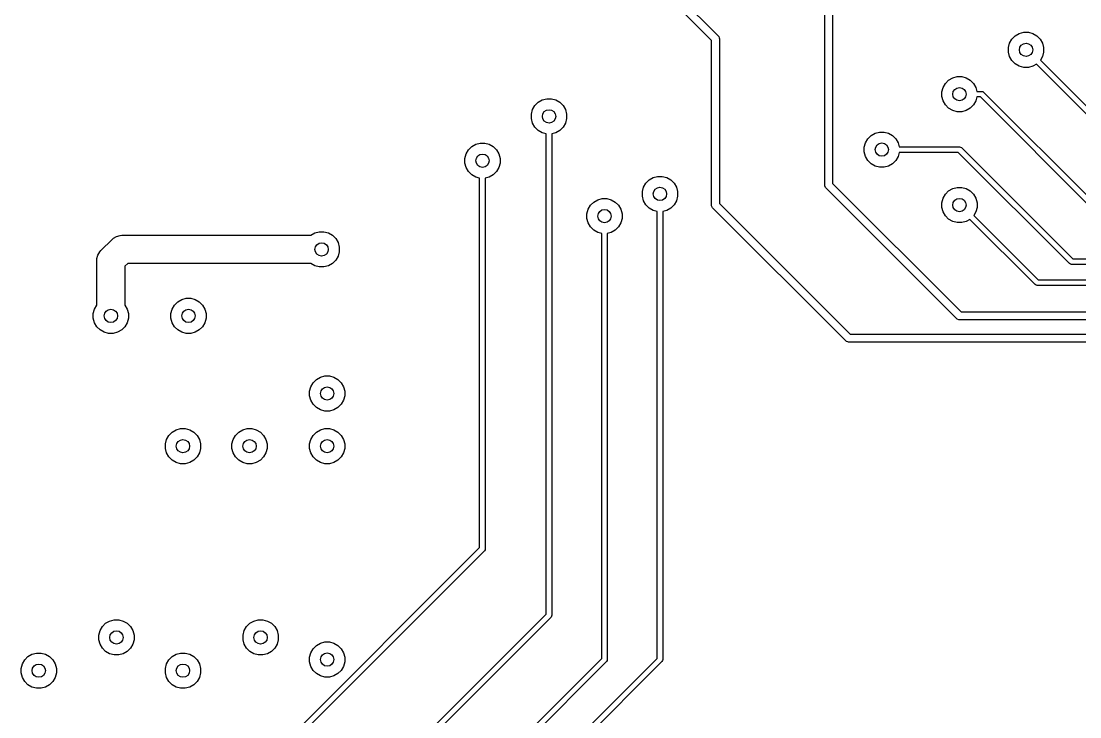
# Model space of a CAD drawing. Extents: x 0.98 to 8.13, y -3.46 to -0.83.
# Drawn here: x 3.075 to 4.014, y -2.324 to -1.707 of the extents above; entities that cross this region are included whole.
import ezdxf

# ---------------------------------------------------------------- set-up
doc = ezdxf.new("R2010")
doc.units = 0
doc.header["$MEASUREMENT"] = 0
doc.layers.add('BLACK', color=7, linetype='CONTINUOUS')

msp = doc.modelspace()

# ---------------------------------------------------------------- linework, layer by layer
at = {"layer": 'BLACK', "linetype": 'CONTINUOUS'}
for p, q in [((3.54844, -1.57499), (3.69342, -1.71997)), ((3.68744, -1.72389), (3.54451, -1.58096)), ((3.78794, -1.85246), (3.78794, -1.68659)), ((3.79494, -1.68514), (3.79494, -1.85101)), ((3.95695, -1.71979), (3.96051, -1.71773)), ((3.96051, -1.71773), (3.96448, -1.71667)), ((3.96448, -1.71667), (3.96859, -1.71667)), ((3.96859, -1.71667), (3.97256, -1.71773)), ((3.97256, -1.71773), (3.97612, -1.71979)), ((3.68744, -1.87008), (3.68744, -1.72389)), ((3.69342, -1.71997), (3.69386, -1.7205)), ((3.69386, -1.7205), (3.69438, -1.72176)), ((3.69438, -1.72176), (3.69444, -1.72244)), ((3.69444, -1.72244), (3.69444, -1.86863)), ((3.95092, -1.73023), (3.95199, -1.72626)), ((3.95199, -1.72626), (3.95404, -1.7227)), ((3.95404, -1.7227), (3.95695, -1.71979)), ((3.97612, -1.71979), (3.97903, -1.7227)), ((3.97903, -1.7227), (3.98108, -1.72626)), ((3.98108, -1.72626), (3.98215, -1.73023)), ((3.95092, -1.73434), (3.95092, -1.73023)), ((3.95199, -1.73831), (3.95092, -1.73434)), ((3.98215, -1.73434), (3.98108, -1.73831)), ((3.98215, -1.73023), (3.98215, -1.73434)), ((3.95404, -1.74187), (3.95199, -1.73831)), ((3.95695, -1.74478), (3.95404, -1.74187)), ((3.96051, -1.74683), (3.95695, -1.74478)), ((3.96448, -1.7479), (3.96051, -1.74683)), ((3.97256, -1.74683), (3.96859, -1.7479)), ((3.97572, -1.74501), (3.97256, -1.74683)), ((4.07304, -1.84232), (3.97572, -1.74501)), ((3.98108, -1.73831), (3.97926, -1.74147)), ((3.97926, -1.74147), (4.07584, -1.83805)), ((3.90145, -1.7571), (3.90542, -1.75604)), ((3.90542, -1.75604), (3.90954, -1.75604)), ((3.90954, -1.75604), (3.91351, -1.7571)), ((3.96859, -1.7479), (3.96448, -1.7479)), ((3.89187, -1.7696), (3.89293, -1.76563)), ((3.89293, -1.76563), (3.89499, -1.76207)), ((3.89499, -1.76207), (3.89789, -1.75916)), ((3.89789, -1.75916), (3.90145, -1.7571)), ((3.91351, -1.7571), (3.91707, -1.75916)), ((3.91707, -1.75916), (3.91997, -1.76207)), ((3.91997, -1.76207), (3.92203, -1.76563)), ((3.92203, -1.76563), (3.92297, -1.76915)), ((3.89187, -1.77371), (3.89187, -1.7696)), ((3.89293, -1.77768), (3.89187, -1.77371)), ((3.92297, -1.77415), (3.92203, -1.77768)), ((3.92297, -1.76915), (3.92717, -1.76915)), ((3.92613, -1.77415), (3.92297, -1.77415)), ((4.02382, -1.87185), (3.92613, -1.77415)), ((3.92717, -1.76915), (3.92812, -1.76934)), ((3.92812, -1.76934), (3.92893, -1.76989)), ((3.92893, -1.76989), (4.02663, -1.86758)), ((3.52876, -1.78531), (3.53081, -1.78175)), ((3.53081, -1.78175), (3.53372, -1.77884)), ((3.53372, -1.77884), (3.53728, -1.77679)), ((3.53728, -1.77679), (3.54125, -1.77573)), ((3.54125, -1.77573), (3.54536, -1.77573)), ((3.54536, -1.77573), (3.54933, -1.77679)), ((3.54933, -1.77679), (3.55289, -1.77884)), ((3.55289, -1.77884), (3.5558, -1.78175)), ((3.5558, -1.78175), (3.55786, -1.78531)), ((3.89499, -1.78124), (3.89293, -1.77768)), ((3.89789, -1.78415), (3.89499, -1.78124)), ((3.90145, -1.7862), (3.89789, -1.78415)), ((3.91707, -1.78415), (3.91351, -1.7862)), ((3.91997, -1.78124), (3.91707, -1.78415)), ((3.92203, -1.77768), (3.91997, -1.78124)), ((3.52769, -1.78928), (3.52876, -1.78531)), ((3.52769, -1.79339), (3.52769, -1.78928)), ((3.52876, -1.79737), (3.52769, -1.79339)), ((3.55786, -1.78531), (3.55892, -1.78928)), ((3.55892, -1.79339), (3.55786, -1.79737)), ((3.55892, -1.78928), (3.55892, -1.79339)), ((3.90542, -1.78727), (3.90145, -1.7862)), ((3.90954, -1.78727), (3.90542, -1.78727)), ((3.91351, -1.7862), (3.90954, -1.78727)), ((3.53081, -1.80093), (3.52876, -1.79737)), ((3.53372, -1.80383), (3.53081, -1.80093)), ((3.5558, -1.80093), (3.55289, -1.80383)), ((3.55786, -1.79737), (3.5558, -1.80093)), ((3.53728, -1.80589), (3.53372, -1.80383)), ((3.54081, -1.80683), (3.53728, -1.80589)), ((3.54081, -2.23322), (3.54081, -1.80683)), ((3.54933, -1.80589), (3.54581, -1.80683)), ((3.54581, -1.80683), (3.54581, -2.23425)), ((3.55289, -1.80383), (3.54933, -1.80589)), ((3.82403, -1.81484), (3.82609, -1.81128)), ((3.82609, -1.81128), (3.829, -1.80837)), ((3.829, -1.80837), (3.83256, -1.80632)), ((3.83256, -1.80632), (3.83653, -1.80525)), ((3.83653, -1.80525), (3.84064, -1.80525)), ((3.84064, -1.80525), (3.84461, -1.80632)), ((3.84461, -1.80632), (3.84817, -1.80837)), ((3.84817, -1.80837), (3.85108, -1.81128)), ((3.85108, -1.81128), (3.85313, -1.81484)), ((3.4697, -1.82468), (3.47176, -1.82112)), ((3.47176, -1.82112), (3.47467, -1.81821)), ((3.47467, -1.81821), (3.47823, -1.81616)), ((3.47823, -1.81616), (3.4822, -1.8151)), ((3.4822, -1.8151), (3.48631, -1.8151)), ((3.48631, -1.8151), (3.49028, -1.81616)), ((3.49028, -1.81616), (3.49384, -1.81821)), ((3.49384, -1.81821), (3.49675, -1.82112)), ((3.49675, -1.82112), (3.4988, -1.82468)), ((3.82297, -1.81881), (3.82403, -1.81484)), ((3.82297, -1.82292), (3.82297, -1.81881)), ((3.85313, -1.81484), (3.85408, -1.81837)), ((3.85408, -1.81837), (3.90748, -1.81837)), ((3.90748, -1.81837), (3.90844, -1.81856)), ((3.90844, -1.81856), (3.90925, -1.8191)), ((3.90925, -1.8191), (4.00793, -1.91778)), ((3.46864, -1.82865), (3.4697, -1.82468)), ((3.46864, -1.83276), (3.46864, -1.82865)), ((3.4988, -1.82468), (3.49987, -1.82865)), ((3.49987, -1.82865), (3.49987, -1.83276)), ((3.82403, -1.82689), (3.82297, -1.82292)), ((3.82609, -1.83045), (3.82403, -1.82689)), ((3.829, -1.83336), (3.82609, -1.83045)), ((3.85108, -1.83045), (3.84817, -1.83336)), ((3.85313, -1.82689), (3.85108, -1.83045)), ((3.85408, -1.82337), (3.85313, -1.82689)), ((3.90644, -1.82337), (3.85408, -1.82337)), ((4.00512, -1.92205), (3.90644, -1.82337)), ((3.4697, -1.83674), (3.46864, -1.83276)), ((3.47176, -1.8403), (3.4697, -1.83674)), ((3.47467, -1.8432), (3.47176, -1.8403)), ((3.49675, -1.8403), (3.49384, -1.8432)), ((3.4988, -1.83674), (3.49675, -1.8403)), ((3.49987, -1.83276), (3.4988, -1.83674)), ((3.83256, -1.83542), (3.829, -1.83336)), ((3.83653, -1.83648), (3.83256, -1.83542)), ((3.84064, -1.83648), (3.83653, -1.83648)), ((3.84461, -1.83542), (3.84064, -1.83648)), ((3.84817, -1.83336), (3.84461, -1.83542)), ((3.47823, -1.84526), (3.47467, -1.8432)), ((3.48175, -1.8462), (3.47823, -1.84526)), ((3.48175, -2.17416), (3.48175, -1.8462)), ((3.49028, -1.84526), (3.48675, -1.8462)), ((3.48675, -1.8462), (3.48675, -2.1752)), ((3.49384, -1.8432), (3.49028, -1.84526)), ((3.62924, -1.85065), (3.63215, -1.84774)), ((3.63215, -1.84774), (3.63571, -1.84569)), ((3.63571, -1.84569), (3.63968, -1.84462)), ((3.63968, -1.84462), (3.64379, -1.84462)), ((3.64379, -1.84462), (3.64776, -1.84569)), ((3.64776, -1.84569), (3.65132, -1.84774)), ((3.65132, -1.84774), (3.65423, -1.85065)), ((3.62612, -1.85818), (3.62718, -1.85421)), ((3.62612, -1.86229), (3.62612, -1.85818)), ((3.62718, -1.85421), (3.62924, -1.85065)), ((3.65423, -1.85065), (3.65628, -1.85421)), ((3.65628, -1.85421), (3.65735, -1.85818)), ((3.65735, -1.85818), (3.65735, -1.86229)), ((3.78801, -1.85315), (3.78794, -1.85246)), ((3.78853, -1.85441), (3.78801, -1.85315)), ((3.78897, -1.85494), (3.78853, -1.85441)), ((3.90501, -1.97098), (3.78897, -1.85494)), ((3.79494, -1.85101), (3.90893, -1.965)), ((3.89499, -1.86049), (3.89789, -1.85759)), ((3.89789, -1.85759), (3.90145, -1.85553)), ((3.90145, -1.85553), (3.90542, -1.85447)), ((3.90542, -1.85447), (3.90954, -1.85447)), ((3.90954, -1.85447), (3.91351, -1.85553)), ((3.91351, -1.85553), (3.91707, -1.85759)), ((3.91707, -1.85759), (3.91997, -1.86049)), ((3.58003, -1.87033), (3.58293, -1.86743)), ((3.58293, -1.86743), (3.58649, -1.86537)), ((3.58649, -1.86537), (3.59046, -1.86431)), ((3.59046, -1.86431), (3.59458, -1.86431)), ((3.59458, -1.86431), (3.59855, -1.86537)), ((3.59855, -1.86537), (3.60211, -1.86743)), ((3.60211, -1.86743), (3.60501, -1.87033)), ((3.62718, -1.86626), (3.62612, -1.86229)), ((3.62924, -1.86982), (3.62718, -1.86626)), ((3.65628, -1.86626), (3.65423, -1.86982)), ((3.65735, -1.86229), (3.65628, -1.86626)), ((3.69444, -1.86863), (3.8105, -1.98469)), ((3.89187, -1.86802), (3.89293, -1.86405)), ((3.89187, -1.87213), (3.89187, -1.86802)), ((3.89293, -1.86405), (3.89499, -1.86049)), ((3.91997, -1.86049), (3.92203, -1.86405)), ((3.92203, -1.86405), (3.92309, -1.86802)), ((3.92309, -1.86802), (3.92309, -1.87213)), ((3.57691, -1.87787), (3.57797, -1.87389)), ((3.57691, -1.88198), (3.57691, -1.87787)), ((3.57797, -1.87389), (3.58003, -1.87033)), ((3.60501, -1.87033), (3.60707, -1.87389)), ((3.60707, -1.87389), (3.60813, -1.87787)), ((3.60813, -1.87787), (3.60813, -1.88198)), ((3.63215, -1.87273), (3.62924, -1.86982)), ((3.63571, -1.87479), (3.63215, -1.87273)), ((3.63923, -1.87573), (3.63571, -1.87479)), ((3.63923, -2.27259), (3.63923, -1.87573)), ((3.64776, -1.87479), (3.64423, -1.87573)), ((3.64423, -1.87573), (3.64423, -2.27362)), ((3.65132, -1.87273), (3.64776, -1.87479)), ((3.65423, -1.86982), (3.65132, -1.87273)), ((3.68751, -1.87076), (3.68744, -1.87008)), ((3.68803, -1.87202), (3.68751, -1.87076)), ((3.68847, -1.87255), (3.68803, -1.87202)), ((3.80658, -1.99066), (3.68847, -1.87255)), ((3.89293, -1.87611), (3.89187, -1.87213)), ((3.89499, -1.87967), (3.89293, -1.87611)), ((3.92203, -1.87611), (3.9202, -1.87927)), ((3.92309, -1.87213), (3.92203, -1.87611)), ((3.57797, -1.88595), (3.57691, -1.88198)), ((3.58003, -1.88951), (3.57797, -1.88595)), ((3.60707, -1.88595), (3.60501, -1.88951)), ((3.60813, -1.88198), (3.60707, -1.88595)), ((3.89789, -1.88257), (3.89499, -1.87967)), ((3.90145, -1.88463), (3.89789, -1.88257)), ((3.90542, -1.88569), (3.90145, -1.88463)), ((3.90954, -1.88569), (3.90542, -1.88569)), ((3.91351, -1.88463), (3.90954, -1.88569)), ((3.91667, -1.8828), (3.91351, -1.88463)), ((3.97461, -1.94074), (3.91667, -1.8828)), ((3.9202, -1.87927), (3.97741, -1.93648)), ((3.15959, -1.8979), (3.16274, -1.89706)), ((3.16274, -1.89706), (3.16437, -1.89695)), ((3.16437, -1.89695), (3.33196, -1.89695)), ((3.33196, -1.89695), (3.33551, -1.8949)), ((3.33551, -1.8949), (3.33948, -1.89384)), ((3.33948, -1.89384), (3.34359, -1.89384)), ((3.34359, -1.89384), (3.34756, -1.8949)), ((3.34756, -1.8949), (3.35112, -1.89696)), ((3.35112, -1.89696), (3.35403, -1.89986)), ((3.58293, -1.89241), (3.58003, -1.88951)), ((3.58649, -1.89447), (3.58293, -1.89241)), ((3.59002, -1.89542), (3.58649, -1.89447)), ((3.59002, -2.27259), (3.59002, -1.89542)), ((3.59855, -1.89447), (3.59502, -1.89542)), ((3.59502, -1.89542), (3.59502, -2.27362)), ((3.60211, -1.89241), (3.59855, -1.89447)), ((3.60501, -1.88951), (3.60211, -1.89241)), ((3.14569, -1.91045), (3.15553, -1.90061)), ((3.15553, -1.90061), (3.15676, -1.89953)), ((3.15676, -1.89953), (3.15959, -1.8979)), ((3.35403, -1.89986), (3.35608, -1.90342)), ((3.35608, -1.90342), (3.35715, -1.90739)), ((3.14213, -1.91766), (3.14298, -1.91451)), ((3.14298, -1.91451), (3.14461, -1.91168)), ((3.14461, -1.91168), (3.14569, -1.91045)), ((3.35608, -1.91548), (3.35403, -1.91904)), ((3.35715, -1.9115), (3.35608, -1.91548)), ((3.35715, -1.90739), (3.35715, -1.9115)), ((3.14203, -1.91929), (3.14213, -1.91766)), ((3.14203, -1.95893), (3.14203, -1.91929)), ((3.16955, -1.92195), (3.16703, -1.92447)), ((3.16703, -1.92447), (3.16703, -1.95893)), ((3.33196, -1.92195), (3.16955, -1.92195)), ((3.33551, -1.924), (3.33196, -1.92195)), ((3.33948, -1.92506), (3.33551, -1.924)), ((3.34359, -1.92506), (3.33948, -1.92506)), ((3.34756, -1.924), (3.34359, -1.92506)), ((3.35112, -1.92194), (3.34756, -1.924)), ((3.35403, -1.91904), (3.35112, -1.92194)), ((4.00593, -1.92259), (4.00512, -1.92205)), ((4.00689, -1.92278), (4.00593, -1.92259)), ((4.651, -1.92278), (4.00689, -1.92278)), ((4.00793, -1.91778), (4.65463, -1.91778)), ((3.97542, -1.94129), (3.97461, -1.94074)), ((3.97638, -1.94148), (3.97542, -1.94129)), ((4.58897, -1.94148), (3.97638, -1.94148)), ((3.97741, -1.93648), (4.59009, -1.93648)), ((3.2174, -1.95395), (3.22137, -1.95289)), ((3.22137, -1.95289), (3.22548, -1.95289)), ((3.22548, -1.95289), (3.22945, -1.95395)), ((3.13891, -1.96645), (3.13998, -1.96248)), ((3.13998, -1.96248), (3.14203, -1.95893)), ((3.16703, -1.95893), (3.16908, -1.96248)), ((3.16908, -1.96248), (3.17014, -1.96645)), ((3.20781, -1.96645), (3.20888, -1.96248)), ((3.20888, -1.96248), (3.21093, -1.95892)), ((3.21093, -1.95892), (3.21384, -1.95601)), ((3.21384, -1.95601), (3.2174, -1.95395)), ((3.22945, -1.95395), (3.23301, -1.95601)), ((3.23301, -1.95601), (3.23592, -1.95892)), ((3.23592, -1.95892), (3.23797, -1.96248)), ((3.23797, -1.96248), (3.23904, -1.96645)), ((3.13891, -1.97056), (3.13891, -1.96645)), ((3.13998, -1.97453), (3.13891, -1.97056)), ((3.17014, -1.97056), (3.16908, -1.97453)), ((3.17014, -1.96645), (3.17014, -1.97056)), ((3.20781, -1.97056), (3.20781, -1.96645)), ((3.20888, -1.97453), (3.20781, -1.97056)), ((3.23904, -1.97056), (3.23797, -1.97453)), ((3.23904, -1.96645), (3.23904, -1.97056)), ((3.90554, -1.97141), (3.90501, -1.97098)), ((3.9068, -1.97194), (3.90554, -1.97141)), ((3.90748, -1.972), (3.9068, -1.97194)), ((4.6752, -1.972), (3.90748, -1.972)), ((3.90893, -1.965), (4.67375, -1.965)), ((3.14203, -1.97809), (3.13998, -1.97453)), ((3.14494, -1.981), (3.14203, -1.97809)), ((3.1485, -1.98305), (3.14494, -1.981)), ((3.16411, -1.981), (3.16055, -1.98305)), ((3.16702, -1.97809), (3.16411, -1.981)), ((3.16908, -1.97453), (3.16702, -1.97809)), ((3.21093, -1.97809), (3.20888, -1.97453)), ((3.21384, -1.981), (3.21093, -1.97809)), ((3.2174, -1.98305), (3.21384, -1.981)), ((3.23301, -1.981), (3.22945, -1.98305)), ((3.23592, -1.97809), (3.23301, -1.981)), ((3.23797, -1.97453), (3.23592, -1.97809)), ((3.15247, -1.98412), (3.1485, -1.98305)), ((3.15658, -1.98412), (3.15247, -1.98412)), ((3.16055, -1.98305), (3.15658, -1.98412)), ((3.22137, -1.98412), (3.2174, -1.98305)), ((3.22548, -1.98412), (3.22137, -1.98412)), ((3.22945, -1.98305), (3.22548, -1.98412)), ((3.80711, -1.9911), (3.80658, -1.99066)), ((3.80837, -1.99162), (3.80711, -1.9911)), ((3.8105, -1.98469), (5.06745, -1.98469)), ((3.80906, -1.99169), (3.80837, -1.99162)), ((5.0689, -1.99169), (3.80906, -1.99169)), ((3.33191, -2.03138), (3.33396, -2.02781)), ((3.33396, -2.02781), (3.33687, -2.02491)), ((3.33687, -2.02491), (3.34043, -2.02285)), ((3.34043, -2.02285), (3.3444, -2.02179)), ((3.3444, -2.02179), (3.34851, -2.02179)), ((3.34851, -2.02179), (3.35248, -2.02285)), ((3.35248, -2.02285), (3.35604, -2.02491)), ((3.35604, -2.02491), (3.35895, -2.02781)), ((3.35895, -2.02781), (3.36101, -2.03138)), ((3.33084, -2.03535), (3.33191, -2.03138)), ((3.33084, -2.03946), (3.33084, -2.03535)), ((3.36101, -2.03138), (3.36207, -2.03535)), ((3.36207, -2.03535), (3.36207, -2.03946)), ((3.33191, -2.04343), (3.33084, -2.03946)), ((3.33396, -2.04699), (3.33191, -2.04343)), ((3.33687, -2.0499), (3.33396, -2.04699)), ((3.35895, -2.04699), (3.35604, -2.0499)), ((3.36101, -2.04343), (3.35895, -2.04699)), ((3.36207, -2.03946), (3.36101, -2.04343)), ((3.34043, -2.05195), (3.33687, -2.0499)), ((3.3444, -2.05301), (3.34043, -2.05195)), ((3.34851, -2.05301), (3.3444, -2.05301)), ((3.35248, -2.05195), (3.34851, -2.05301)), ((3.35604, -2.0499), (3.35248, -2.05195)), ((3.20395, -2.07813), (3.20601, -2.07457)), ((3.20601, -2.07457), (3.20892, -2.07166)), ((3.20892, -2.07166), (3.21248, -2.0696)), ((3.21248, -2.0696), (3.21645, -2.06854)), ((3.21645, -2.06854), (3.22056, -2.06854)), ((3.22056, -2.06854), (3.22453, -2.0696)), ((3.22453, -2.0696), (3.22809, -2.07166)), ((3.22809, -2.07166), (3.231, -2.07457)), ((3.231, -2.07457), (3.23305, -2.07813)), ((3.26301, -2.07813), (3.26507, -2.07457)), ((3.26507, -2.07457), (3.26797, -2.07166)), ((3.26797, -2.07166), (3.27153, -2.0696)), ((3.27153, -2.0696), (3.2755, -2.06854)), ((3.2755, -2.06854), (3.27961, -2.06854)), ((3.27961, -2.06854), (3.28359, -2.0696)), ((3.28359, -2.0696), (3.28715, -2.07166)), ((3.28715, -2.07166), (3.29005, -2.07457)), ((3.29005, -2.07457), (3.29211, -2.07813)), ((3.33191, -2.07813), (3.33396, -2.07457)), ((3.33396, -2.07457), (3.33687, -2.07166)), ((3.33687, -2.07166), (3.34043, -2.0696)), ((3.34043, -2.0696), (3.3444, -2.06854)), ((3.3444, -2.06854), (3.34851, -2.06854)), ((3.34851, -2.06854), (3.35248, -2.0696)), ((3.35248, -2.0696), (3.35604, -2.07166)), ((3.35604, -2.07166), (3.35895, -2.07457)), ((3.35895, -2.07457), (3.36101, -2.07813)), ((3.20289, -2.0821), (3.20395, -2.07813)), ((3.20289, -2.08621), (3.20289, -2.0821)), ((3.23305, -2.07813), (3.23412, -2.0821)), ((3.23412, -2.0821), (3.23412, -2.08621)), ((3.26195, -2.0821), (3.26301, -2.07813)), ((3.26195, -2.08621), (3.26195, -2.0821)), ((3.29211, -2.07813), (3.29317, -2.0821)), ((3.29317, -2.0821), (3.29317, -2.08621)), ((3.33084, -2.0821), (3.33191, -2.07813)), ((3.33084, -2.08621), (3.33084, -2.0821)), ((3.36101, -2.07813), (3.36207, -2.0821)), ((3.36207, -2.0821), (3.36207, -2.08621)), ((3.20395, -2.09018), (3.20289, -2.08621)), ((3.20601, -2.09374), (3.20395, -2.09018)), ((3.20892, -2.09665), (3.20601, -2.09374)), ((3.231, -2.09374), (3.22809, -2.09665)), ((3.23305, -2.09018), (3.231, -2.09374)), ((3.23412, -2.08621), (3.23305, -2.09018)), ((3.26301, -2.09018), (3.26195, -2.08621)), ((3.26507, -2.09374), (3.26301, -2.09018)), ((3.26797, -2.09665), (3.26507, -2.09374)), ((3.29005, -2.09374), (3.28715, -2.09665)), ((3.29211, -2.09018), (3.29005, -2.09374)), ((3.29317, -2.08621), (3.29211, -2.09018)), ((3.33191, -2.09018), (3.33084, -2.08621)), ((3.33396, -2.09374), (3.33191, -2.09018)), ((3.33687, -2.09665), (3.33396, -2.09374)), ((3.35895, -2.09374), (3.35604, -2.09665)), ((3.36101, -2.09018), (3.35895, -2.09374)), ((3.36207, -2.08621), (3.36101, -2.09018)), ((3.21248, -2.0987), (3.20892, -2.09665)), ((3.21645, -2.09977), (3.21248, -2.0987)), ((3.22056, -2.09977), (3.21645, -2.09977)), ((3.22453, -2.0987), (3.22056, -2.09977)), ((3.22809, -2.09665), (3.22453, -2.0987)), ((3.27153, -2.0987), (3.26797, -2.09665)), ((3.2755, -2.09977), (3.27153, -2.0987)), ((3.27961, -2.09977), (3.2755, -2.09977)), ((3.28359, -2.0987), (3.27961, -2.09977)), ((3.28715, -2.09665), (3.28359, -2.0987)), ((3.34043, -2.0987), (3.33687, -2.09665)), ((3.3444, -2.09977), (3.34043, -2.0987)), ((3.34851, -2.09977), (3.3444, -2.09977)), ((3.35248, -2.0987), (3.34851, -2.09977)), ((3.35604, -2.09665), (3.35248, -2.0987)), ((3.08878, -2.56713), (3.48175, -2.17416)), ((3.48602, -2.17696), (3.09305, -2.56993)), ((3.48656, -2.17615), (3.48602, -2.17696)), ((3.48675, -2.1752), (3.48656, -2.17615)), ((3.11831, -2.65571), (3.54081, -2.23322)), ((3.54562, -2.23521), (3.54507, -2.23602)), ((3.54581, -2.23425), (3.54562, -2.23521)), ((3.54507, -2.23602), (3.12258, -2.65852)), ((3.1449, -2.24791), (3.14696, -2.24435)), ((3.14696, -2.24435), (3.14986, -2.24144)), ((3.14986, -2.24144), (3.15342, -2.23939)), ((3.15342, -2.23939), (3.15739, -2.23832)), ((3.15739, -2.23832), (3.1615, -2.23832)), ((3.1615, -2.23832), (3.16548, -2.23939)), ((3.16548, -2.23939), (3.16904, -2.24144)), ((3.16904, -2.24144), (3.17194, -2.24435)), ((3.17194, -2.24435), (3.174, -2.24791)), ((3.27285, -2.24791), (3.27491, -2.24435)), ((3.27491, -2.24435), (3.27781, -2.24144)), ((3.27781, -2.24144), (3.28138, -2.23939)), ((3.28138, -2.23939), (3.28535, -2.23832)), ((3.28535, -2.23832), (3.28946, -2.23832)), ((3.28946, -2.23832), (3.29343, -2.23939)), ((3.29343, -2.23939), (3.29699, -2.24144)), ((3.29699, -2.24144), (3.2999, -2.24435)), ((3.2999, -2.24435), (3.30195, -2.24791)), ((3.14384, -2.25188), (3.1449, -2.24791)), ((3.14384, -2.25599), (3.14384, -2.25188)), ((3.174, -2.24791), (3.17506, -2.25188)), ((3.17506, -2.25188), (3.17506, -2.25599)), ((3.27179, -2.25188), (3.27285, -2.24791)), ((3.27179, -2.25599), (3.27179, -2.25188)), ((3.30195, -2.24791), (3.30301, -2.25188)), ((3.30301, -2.25188), (3.30301, -2.25599)), ((3.1449, -2.25996), (3.14384, -2.25599)), ((3.14696, -2.26352), (3.1449, -2.25996)), ((3.14986, -2.26643), (3.14696, -2.26352)), ((3.17194, -2.26352), (3.16904, -2.26643)), ((3.174, -2.25996), (3.17194, -2.26352)), ((3.17506, -2.25599), (3.174, -2.25996)), ((3.27285, -2.25996), (3.27179, -2.25599)), ((3.27491, -2.26352), (3.27285, -2.25996)), ((3.27781, -2.26643), (3.27491, -2.26352)), ((3.2999, -2.26352), (3.29699, -2.26643)), ((3.30195, -2.25996), (3.2999, -2.26352)), ((3.30301, -2.25599), (3.30195, -2.25996)), ((3.33396, -2.26404), (3.33687, -2.26113)), ((3.33687, -2.26113), (3.34043, -2.25907)), ((3.34043, -2.25907), (3.3444, -2.25801)), ((3.3444, -2.25801), (3.34851, -2.25801)), ((3.34851, -2.25801), (3.35248, -2.25907)), ((3.35248, -2.25907), (3.35604, -2.26113)), ((3.35604, -2.26113), (3.35895, -2.26404)), ((3.07806, -2.27388), (3.08096, -2.27097)), ((3.08096, -2.27097), (3.08452, -2.26892)), ((3.08452, -2.26892), (3.0885, -2.26785)), ((3.0885, -2.26785), (3.09261, -2.26785)), ((3.09261, -2.26785), (3.09658, -2.26892)), ((3.09658, -2.26892), (3.10014, -2.27097)), ((3.10014, -2.27097), (3.10304, -2.27388)), ((3.14784, -2.71477), (3.59002, -2.27259)), ((3.15342, -2.26849), (3.14986, -2.26643)), ((3.15739, -2.26955), (3.15342, -2.26849)), ((3.1615, -2.26955), (3.15739, -2.26955)), ((3.16548, -2.26849), (3.1615, -2.26955)), ((3.16904, -2.26643), (3.16548, -2.26849)), ((3.17737, -2.73445), (3.63923, -2.27259)), ((3.20601, -2.27388), (3.20892, -2.27097)), ((3.20892, -2.27097), (3.21248, -2.26892)), ((3.21248, -2.26892), (3.21645, -2.26785)), ((3.21645, -2.26785), (3.22056, -2.26785)), ((3.22056, -2.26785), (3.22453, -2.26892)), ((3.22453, -2.26892), (3.22809, -2.27097)), ((3.22809, -2.27097), (3.231, -2.27388)), ((3.28138, -2.26849), (3.27781, -2.26643)), ((3.28535, -2.26955), (3.28138, -2.26849)), ((3.28946, -2.26955), (3.28535, -2.26955)), ((3.29343, -2.26849), (3.28946, -2.26955)), ((3.29699, -2.26643), (3.29343, -2.26849)), ((3.33084, -2.27157), (3.33191, -2.2676)), ((3.33084, -2.27568), (3.33084, -2.27157)), ((3.33191, -2.2676), (3.33396, -2.26404)), ((3.35895, -2.26404), (3.36101, -2.2676)), ((3.36101, -2.2676), (3.36207, -2.27157)), ((3.36207, -2.27157), (3.36207, -2.27568)), ((3.07494, -2.28141), (3.076, -2.27744)), ((3.07494, -2.28552), (3.07494, -2.28141)), ((3.076, -2.27744), (3.07806, -2.27388)), ((3.10304, -2.27388), (3.1051, -2.27744)), ((3.1051, -2.27744), (3.10616, -2.28141)), ((3.10616, -2.28141), (3.10616, -2.28552)), ((3.59429, -2.27539), (3.15211, -2.71757)), ((3.6435, -2.27539), (3.18163, -2.73726)), ((3.20289, -2.28141), (3.20395, -2.27744)), ((3.20289, -2.28552), (3.20289, -2.28141)), ((3.20395, -2.27744), (3.20601, -2.27388)), ((3.231, -2.27388), (3.23305, -2.27744)), ((3.23305, -2.27744), (3.23412, -2.28141)), ((3.23412, -2.28141), (3.23412, -2.28552)), ((3.33191, -2.27965), (3.33084, -2.27568)), ((3.33396, -2.28321), (3.33191, -2.27965)), ((3.36101, -2.27965), (3.35895, -2.28321)), ((3.36207, -2.27568), (3.36101, -2.27965)), ((3.59483, -2.27458), (3.59429, -2.27539)), ((3.59502, -2.27362), (3.59483, -2.27458)), ((3.64404, -2.27458), (3.6435, -2.27539)), ((3.64423, -2.27362), (3.64404, -2.27458)), ((3.64404, -2.27458), (3.64404, -2.27458)), ((3.076, -2.28949), (3.07494, -2.28552)), ((3.07806, -2.29305), (3.076, -2.28949)), ((3.1051, -2.28949), (3.10304, -2.29305)), ((3.10616, -2.28552), (3.1051, -2.28949)), ((3.20395, -2.28949), (3.20289, -2.28552)), ((3.20601, -2.29305), (3.20395, -2.28949)), ((3.23305, -2.28949), (3.231, -2.29305)), ((3.23412, -2.28552), (3.23305, -2.28949)), ((3.33687, -2.28612), (3.33396, -2.28321)), ((3.34043, -2.28817), (3.33687, -2.28612)), ((3.3444, -2.28924), (3.34043, -2.28817)), ((3.34851, -2.28924), (3.3444, -2.28924)), ((3.35248, -2.28817), (3.34851, -2.28924)), ((3.35604, -2.28612), (3.35248, -2.28817)), ((3.35895, -2.28321), (3.35604, -2.28612)), ((3.08096, -2.29596), (3.07806, -2.29305)), ((3.08452, -2.29801), (3.08096, -2.29596)), ((3.0885, -2.29908), (3.08452, -2.29801)), ((3.09261, -2.29908), (3.0885, -2.29908)), ((3.09658, -2.29801), (3.09261, -2.29908)), ((3.10014, -2.29596), (3.09658, -2.29801)), ((3.10304, -2.29305), (3.10014, -2.29596)), ((3.20892, -2.29596), (3.20601, -2.29305)), ((3.21248, -2.29801), (3.20892, -2.29596)), ((3.21645, -2.29908), (3.21248, -2.29801)), ((3.22056, -2.29908), (3.21645, -2.29908)), ((3.22453, -2.29801), (3.22056, -2.29908)), ((3.22809, -2.29596), (3.22453, -2.29801)), ((3.231, -2.29305), (3.22809, -2.29596))]:
    msp.add_line(p, q, dxfattribs=at)
at = {"layer": 'BLACK'}
for centre in [(3.96654, -1.73228), (3.90748, -1.77165), (3.54331, -1.79134), (3.83858, -1.82087), (3.48425, -1.83071), (3.64173, -1.86024), (3.90748, -1.87008), (3.59252, -1.87992), (3.34154, -1.90945), (3.15453, -1.9685), (3.22343, -1.9685), (3.34646, -2.0374), (3.2185, -2.08415), (3.27756, -2.08415), (3.34646, -2.08415), (3.15945, -2.25394), (3.2874, -2.25394), (3.34646, -2.27362), (3.09055, -2.28346), (3.2185, -2.28346)]:
    msp.add_circle(centre, 0.00591, dxfattribs=at)

doc.saveas('drawing.dxf')
